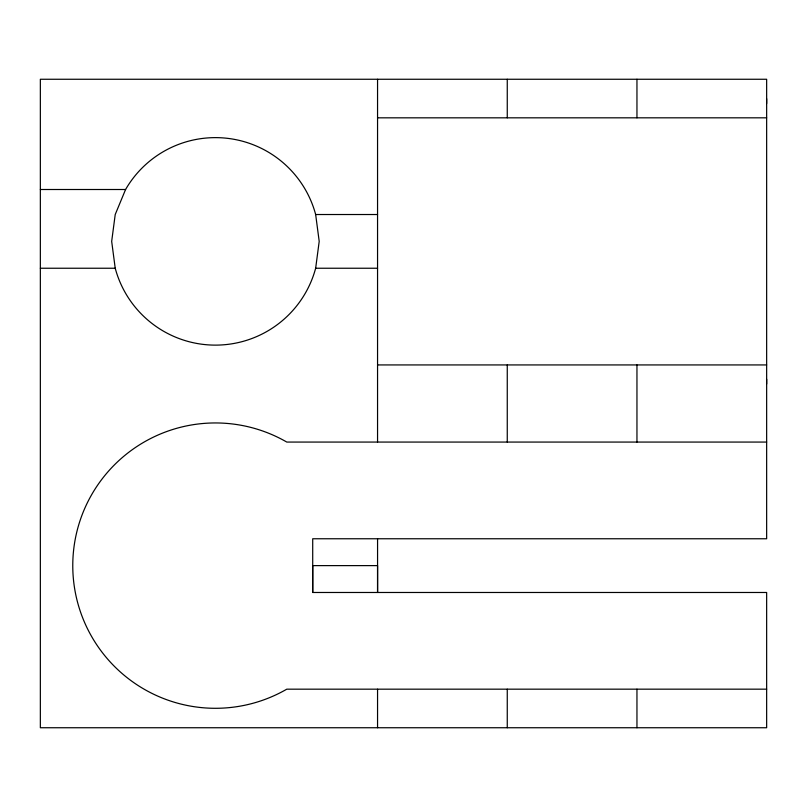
<?xml version="1.0" encoding="UTF-8"?>
<svg xmlns="http://www.w3.org/2000/svg" width="807" height="807" viewBox="0 0 807 807"><rect width="100%" height="100%" fill="white"/><g stroke="black" fill="none" stroke-linecap="round" stroke-linejoin="round"><path stroke-width="1.21" d="M312.713 592.479L312.713 538.763L766.65 538.763L766.65 79.257L40.35 79.257L40.35 727.743L766.65 727.743L766.65 592.479L312.713 592.479L312.713 565.616L377.565 565.616L377.565 592.479L377.565 538.763M766.65 384.041L766.65 379.179M766.65 103.578L766.65 98.716M40.35 268.237L115.219 268.237A103.76 103.76 0 0 0 315.658 268.237L319.199 241.384L315.658 214.521A103.76 103.76 0 0 0 125.579 189.504L40.35 189.504M125.579 189.504L115.219 214.521L111.679 241.384L115.219 268.237M377.555 117.832L766.65 117.822M315.658 214.521L377.555 214.521M315.658 268.237L377.555 268.237M377.555 364.935L766.65 364.935M766.65 442.065L286.778 442.065A142.668 142.668 0 0 0 72.771 565.616A142.668 142.668 0 0 0 286.778 689.178L766.65 689.168M636.955 79.257L636.955 117.822M636.955 364.935L636.955 442.065M636.955 689.168L636.955 727.743M507.26 79.257L507.26 117.822M507.26 364.935L507.26 442.065M507.26 689.168L507.26 727.743M377.555 79.257L377.555 442.065M377.555 689.178L377.555 727.743"/></g></svg>
